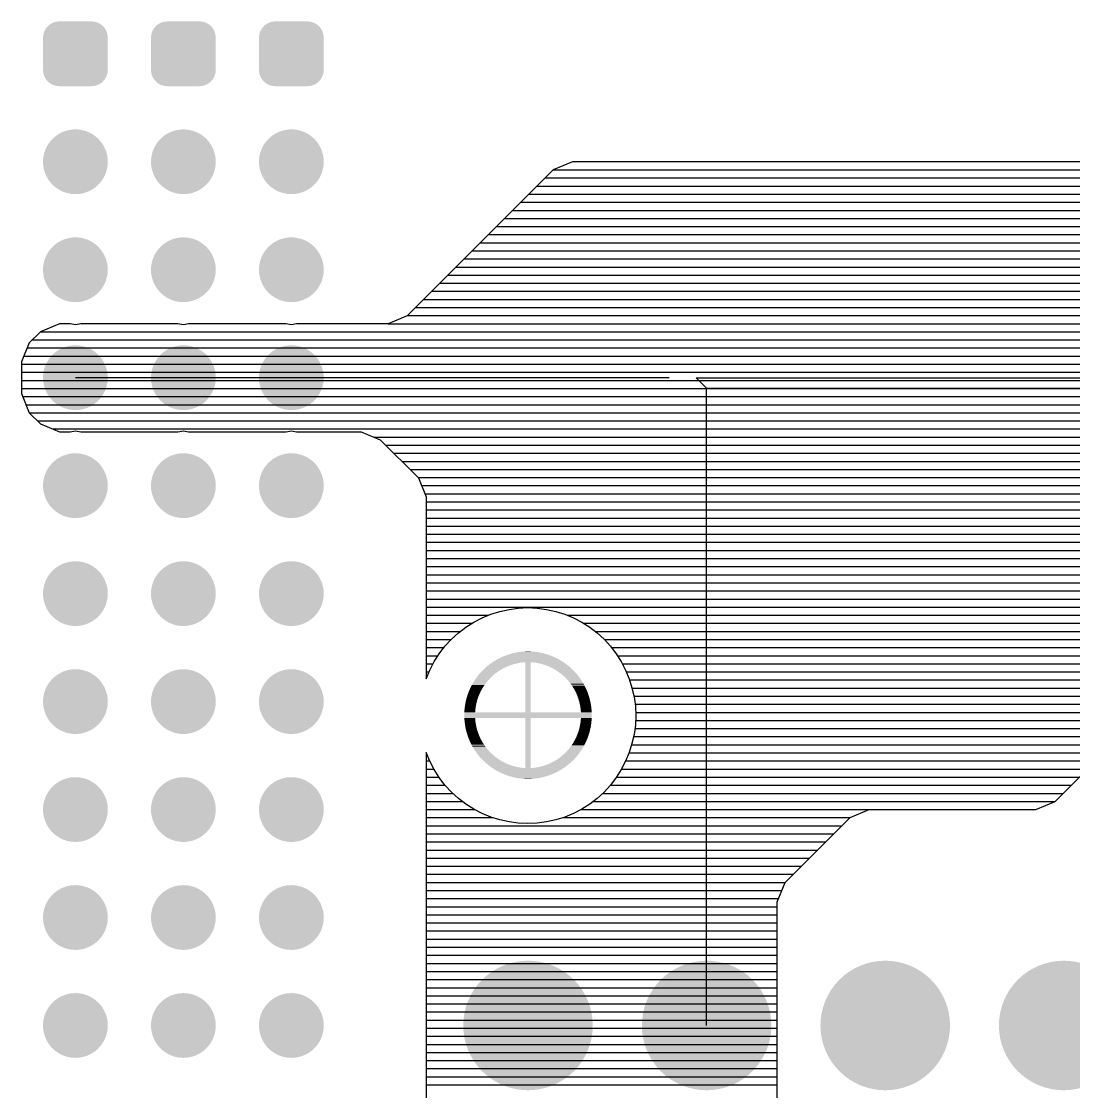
# Model space of a CAD drawing. Extents: x 295 to 953, y 10 to 290.
# Drawn here: x 578.83 to 603.58, y 175.46 to 200.64 of the extents above; entities that cross this region are included whole.
import ezdxf

# ---------------------------------------------------------------- set-up
doc = ezdxf.new("R2010")
doc.units = 0
doc.header["$LTSCALE"] = 5
doc.header["$MEASUREMENT"] = 0
doc.layers.get('0').update_dxf_attribs({"linetype": 'CONTINUOUS', "lineweight": 25})
doc.layers.add('DV-ABPB-A4_IN1', color=4, linetype='CONTINUOUS')

msp = doc.modelspace()

# ---------------------------------------------------------------- linework, layer by layer
at = {"color": 7}
for points, const_width in [([(579.719, 197.333, 1), (580.481, 197.333, 1)], 0.762), ([(582.259, 197.333, 1), (583.021, 197.333, 1)], 0.762), ([(584.799, 197.333, 1), (585.561, 197.333, 1)], 0.762), ([(579.719, 194.793, 1), (580.481, 194.793, 1)], 0.762), ([(582.259, 194.793, 1), (583.021, 194.793, 1)], 0.762), ([(584.799, 194.793, 1), (585.561, 194.793, 1)], 0.762), ([(579.719, 192.253, 1), (580.481, 192.253, 1)], 0.762), ([(582.259, 192.253, 1), (583.021, 192.253, 1)], 0.762), ([(584.799, 192.253, 1), (585.561, 192.253, 1)], 0.762), ([(579.719, 189.713, 1), (580.481, 189.713, 1)], 0.762), ([(582.259, 189.713, 1), (583.021, 189.713, 1)], 0.762), ([(584.799, 189.713, 1), (585.561, 189.713, 1)], 0.762), ([(579.719, 187.173, 1), (580.481, 187.173, 1)], 0.762), ([(582.259, 187.173, 1), (583.021, 187.173, 1)], 0.762), ([(584.799, 187.173, 1), (585.561, 187.173, 1)], 0.762), ([(579.719, 184.633, 1), (580.481, 184.633, 1)], 0.762), ([(582.259, 184.633, 1), (583.021, 184.633, 1)], 0.762), ([(584.799, 184.633, 1), (585.561, 184.633, 1)], 0.762), ([(579.719, 182.093, 1), (580.481, 182.093, 1)], 0.762), ([(582.259, 182.093, 1), (583.021, 182.093, 1)], 0.762), ([(584.799, 182.093, 1), (585.561, 182.093, 1)], 0.762), ([(579.719, 179.553, 1), (580.481, 179.553, 1)], 0.762), ([(582.259, 179.553, 1), (583.021, 179.553, 1)], 0.762), ([(584.799, 179.553, 1), (585.561, 179.553, 1)], 0.762), ([(589.985, 177.013, 1), (591.509, 177.013, 1)], 1.524), ([(594.187, 177.013, 1), (595.711, 177.013, 1)], 1.524), ([(598.388, 177.013, 1), (599.912, 177.013, 1)], 1.524), ([(602.586, 177.013, 1), (604.11, 177.013, 1)], 1.524), ([(579.719, 177.013, 1), (580.481, 177.013, 1)], 0.762), ([(582.259, 177.013, 1), (583.021, 177.013, 1)], 0.762), ([(584.799, 177.013, 1), (585.561, 177.013, 1)], 0.762)]:
    msp.add_lwpolyline(points, format="xyb", close=True, dxfattribs=dict(at, const_width=const_width))
for points in [[(579.37, 200.408), (579.38, 200.424), (580.828, 200.408), (580.822, 200.424)], [(579.38, 200.424), (579.415, 200.484), (580.822, 200.424), (580.783, 200.484)], [(579.415, 200.484), (579.428, 200.498), (580.783, 200.484), (580.774, 200.498)], [(579.428, 200.498), (579.475, 200.547), (580.774, 200.498), (580.722, 200.547)], [(579.475, 200.547), (579.492, 200.558), (580.722, 200.547), (580.71, 200.558)], [(579.492, 200.558), (579.549, 200.595), (580.71, 200.558), (580.647, 200.595)], [(579.549, 200.595), (579.57, 200.603), (580.647, 200.595), (580.634, 200.603)], [(579.57, 200.603), (579.631, 200.625), (580.634, 200.603), (580.562, 200.625)], [(579.631, 200.625), (579.663, 200.629), (580.562, 200.625), (580.551, 200.629)], [(579.663, 200.629), (579.719, 200.635), (580.551, 200.629), (580.481, 200.635)], [(581.91, 200.408), (581.92, 200.424), (583.368, 200.408), (583.362, 200.424)], [(581.92, 200.424), (581.955, 200.484), (583.362, 200.424), (583.323, 200.484)], [(581.955, 200.484), (581.968, 200.498), (583.323, 200.484), (583.314, 200.498)], [(581.968, 200.498), (582.015, 200.547), (583.314, 200.498), (583.262, 200.547)], [(582.015, 200.547), (582.032, 200.558), (583.262, 200.547), (583.25, 200.558)], [(582.032, 200.558), (582.089, 200.595), (583.25, 200.558), (583.187, 200.595)], [(582.089, 200.595), (582.11, 200.603), (583.187, 200.595), (583.174, 200.603)], [(582.11, 200.603), (582.171, 200.625), (583.174, 200.603), (583.102, 200.625)], [(582.171, 200.625), (582.203, 200.629), (583.102, 200.625), (583.091, 200.629)], [(582.203, 200.629), (582.259, 200.635), (583.091, 200.629), (583.021, 200.635)], [(584.45, 200.408), (584.46, 200.424), (585.908, 200.408), (585.902, 200.424)], [(584.46, 200.424), (584.495, 200.484), (585.902, 200.424), (585.863, 200.484)], [(584.495, 200.484), (584.508, 200.498), (585.863, 200.484), (585.854, 200.498)], [(584.508, 200.498), (584.555, 200.547), (585.854, 200.498), (585.802, 200.547)], [(584.555, 200.547), (584.572, 200.558), (585.802, 200.547), (585.79, 200.558)], [(584.572, 200.558), (584.629, 200.595), (585.79, 200.558), (585.727, 200.595)], [(584.629, 200.595), (584.65, 200.603), (585.727, 200.595), (585.714, 200.603)], [(584.65, 200.603), (584.711, 200.625), (585.714, 200.603), (585.642, 200.625)], [(584.711, 200.625), (584.743, 200.629), (585.642, 200.625), (585.631, 200.629)], [(584.743, 200.629), (584.799, 200.635), (585.631, 200.629), (585.561, 200.635)], [(579.338, 200.254), (579.344, 200.324), (580.862, 200.254), (580.854, 200.324)], [(579.338, 199.492), (579.338, 200.254), (580.862, 199.492), (580.862, 200.254)], [(579.344, 200.324), (579.35, 200.342), (580.854, 200.324), (580.852, 200.342)], [(579.35, 200.342), (579.37, 200.408), (580.852, 200.342), (580.828, 200.408)], [(581.878, 200.254), (581.884, 200.324), (583.402, 200.254), (583.394, 200.324)], [(581.878, 199.492), (581.878, 200.254), (583.402, 199.492), (583.402, 200.254)], [(581.884, 200.324), (581.89, 200.342), (583.394, 200.324), (583.392, 200.342)], [(581.89, 200.342), (581.91, 200.408), (583.392, 200.342), (583.368, 200.408)], [(584.418, 200.254), (584.424, 200.324), (585.942, 200.254), (585.934, 200.324)], [(584.418, 199.492), (584.418, 200.254), (585.942, 199.492), (585.942, 200.254)], [(584.424, 200.324), (584.43, 200.342), (585.934, 200.324), (585.932, 200.342)], [(584.43, 200.342), (584.45, 200.408), (585.932, 200.342), (585.908, 200.408)], [(579.346, 199.422), (579.338, 199.492), (580.855, 199.422), (580.862, 199.492)], [(579.348, 199.405), (579.346, 199.422), (580.85, 199.405), (580.855, 199.422)], [(581.886, 199.422), (581.878, 199.492), (583.395, 199.422), (583.402, 199.492)], [(581.888, 199.405), (581.886, 199.422), (583.39, 199.405), (583.395, 199.422)], [(584.426, 199.422), (584.418, 199.492), (585.935, 199.422), (585.942, 199.492)], [(584.428, 199.405), (584.426, 199.422), (585.93, 199.405), (585.935, 199.422)], [(579.372, 199.339), (579.348, 199.405), (580.829, 199.339), (580.85, 199.405)], [(579.378, 199.322), (579.372, 199.339), (580.82, 199.322), (580.829, 199.339)], [(579.417, 199.263), (579.378, 199.322), (580.785, 199.263), (580.82, 199.322)], [(579.426, 199.249), (579.417, 199.263), (580.771, 199.249), (580.785, 199.263)], [(579.478, 199.199), (579.426, 199.249), (580.724, 199.199), (580.771, 199.249)], [(579.489, 199.188), (579.478, 199.199), (580.707, 199.188), (580.724, 199.199)], [(579.552, 199.151), (579.489, 199.188), (580.651, 199.151), (580.707, 199.188)], [(581.912, 199.339), (581.888, 199.405), (583.369, 199.339), (583.39, 199.405)], [(581.918, 199.322), (581.912, 199.339), (583.36, 199.322), (583.369, 199.339)], [(581.957, 199.263), (581.918, 199.322), (583.325, 199.263), (583.36, 199.322)], [(581.966, 199.249), (581.957, 199.263), (583.311, 199.249), (583.325, 199.263)], [(582.018, 199.199), (581.966, 199.249), (583.264, 199.199), (583.311, 199.249)], [(582.029, 199.188), (582.018, 199.199), (583.247, 199.188), (583.264, 199.199)], [(582.092, 199.151), (582.029, 199.188), (583.191, 199.151), (583.247, 199.188)], [(584.452, 199.339), (584.428, 199.405), (585.909, 199.339), (585.93, 199.405)], [(584.458, 199.322), (584.452, 199.339), (585.9, 199.322), (585.909, 199.339)], [(584.497, 199.263), (584.458, 199.322), (585.865, 199.263), (585.9, 199.322)], [(584.506, 199.249), (584.497, 199.263), (585.851, 199.249), (585.865, 199.263)], [(584.558, 199.199), (584.506, 199.249), (585.804, 199.199), (585.851, 199.249)], [(584.569, 199.188), (584.558, 199.199), (585.787, 199.188), (585.804, 199.199)], [(584.632, 199.151), (584.569, 199.188), (585.731, 199.151), (585.787, 199.188)], [(579.565, 199.144), (579.552, 199.151), (580.63, 199.144), (580.651, 199.151)], [(579.637, 199.121), (579.565, 199.144), (580.568, 199.121), (580.63, 199.144)], [(579.649, 199.118), (579.637, 199.121), (580.536, 199.118), (580.568, 199.121)], [(579.719, 199.111), (579.649, 199.118), (580.481, 199.111), (580.536, 199.118)], [(582.105, 199.144), (582.092, 199.151), (583.17, 199.144), (583.191, 199.151)], [(582.177, 199.121), (582.105, 199.144), (583.108, 199.121), (583.17, 199.144)], [(582.189, 199.118), (582.177, 199.121), (583.076, 199.118), (583.108, 199.121)], [(582.259, 199.111), (582.189, 199.118), (583.021, 199.111), (583.076, 199.118)], [(584.645, 199.144), (584.632, 199.151), (585.71, 199.144), (585.731, 199.151)], [(584.717, 199.121), (584.645, 199.144), (585.648, 199.121), (585.71, 199.144)], [(584.729, 199.118), (584.717, 199.121), (585.616, 199.118), (585.648, 199.121)], [(584.799, 199.111), (584.729, 199.118), (585.561, 199.111), (585.616, 199.118)], [(590.674, 185.811), (590.718, 185.813), (590.815, 185.811), (590.785, 185.813)], [(590.718, 185.813), (590.729, 185.813), (590.785, 185.813), (590.729, 185.813)], [(589.91, 185.558), (589.93, 185.57), (591.584, 185.558), (591.566, 185.57)], [(589.93, 185.57), (589.946, 185.581), (591.566, 185.57), (591.549, 185.581)], [(589.946, 185.581), (589.976, 185.6), (591.549, 185.581), (591.519, 185.6)], [(589.976, 185.6), (589.993, 185.609), (591.519, 185.6), (591.502, 185.609)], [(589.993, 185.609), (590.024, 185.627), (591.502, 185.609), (591.471, 185.627)], [(590.024, 185.627), (590.041, 185.636), (591.471, 185.627), (591.453, 185.636)], [(590.041, 185.636), (590.073, 185.653), (591.453, 185.636), (591.422, 185.653)], [(590.073, 185.653), (590.09, 185.661), (591.422, 185.653), (591.404, 185.661)], [(590.09, 185.661), (590.123, 185.677), (591.404, 185.661), (591.372, 185.677)], [(590.123, 185.677), (590.14, 185.685), (591.372, 185.677), (591.354, 185.685)], [(590.14, 185.685), (590.174, 185.699), (591.354, 185.685), (591.322, 185.699)], [(590.174, 185.699), (590.191, 185.706), (591.322, 185.699), (591.303, 185.706)], [(590.191, 185.706), (590.225, 185.719), (591.303, 185.706), (591.27, 185.719)], [(590.225, 185.719), (590.243, 185.726), (591.27, 185.719), (591.251, 185.726)], [(590.243, 185.726), (590.277, 185.737), (591.251, 185.726), (591.218, 185.737)], [(590.277, 185.737), (590.295, 185.743), (591.218, 185.737), (591.199, 185.743)], [(590.295, 185.743), (590.33, 185.754), (591.199, 185.743), (591.166, 185.754)], [(590.33, 185.754), (590.348, 185.759), (591.166, 185.754), (591.146, 185.759)], [(590.348, 185.759), (590.383, 185.768), (591.146, 185.759), (591.112, 185.768)], [(590.383, 185.768), (590.401, 185.773), (591.112, 185.768), (591.092, 185.773)], [(590.401, 185.773), (590.437, 185.781), (591.092, 185.773), (591.058, 185.781)], [(590.437, 185.781), (590.455, 185.784), (591.058, 185.781), (591.038, 185.784)], [(590.455, 185.784), (590.492, 185.791), (591.038, 185.784), (591.004, 185.791)], [(590.492, 185.791), (590.51, 185.794), (591.004, 185.791), (590.984, 185.794)], [(590.51, 185.794), (590.547, 185.799), (590.984, 185.794), (590.95, 185.799)], [(590.547, 185.799), (590.564, 185.802), (590.95, 185.799), (590.928, 185.802)], [(590.564, 185.802), (590.602, 185.806), (590.928, 185.802), (590.895, 185.806)], [(590.602, 185.806), (590.619, 185.808), (590.895, 185.806), (590.873, 185.808)], [(590.619, 185.808), (590.658, 185.81), (590.873, 185.808), (590.84, 185.81)], [(590.658, 185.81), (590.674, 185.811), (590.84, 185.81), (590.815, 185.811)], [(589.618, 185.3), (589.645, 185.33), (589.987, 185.3), (590.027, 185.33)], [(589.645, 185.33), (589.649, 185.335), (590.027, 185.33), (590.034, 185.335)], [(589.649, 185.335), (589.672, 185.358), (590.034, 185.335), (590.069, 185.358)], [(589.672, 185.358), (589.687, 185.374), (590.069, 185.358), (590.095, 185.374)], [(589.687, 185.374), (589.698, 185.385), (590.095, 185.374), (590.112, 185.385)], [(589.698, 185.385), (589.724, 185.409), (590.112, 185.385), (590.155, 185.409)], [(589.724, 185.409), (589.727, 185.413), (590.155, 185.409), (590.161, 185.413)], [(589.727, 185.413), (589.749, 185.432), (590.161, 185.413), (590.2, 185.432)], [(589.749, 185.432), (589.768, 185.449), (590.2, 185.432), (590.237, 185.449)], [(589.768, 185.449), (589.773, 185.454), (590.237, 185.449), (590.246, 185.454)], [(589.773, 185.454), (589.797, 185.473), (590.246, 185.454), (590.292, 185.473)], [(589.797, 185.473), (589.811, 185.485), (590.292, 185.473), (590.324, 185.485)], [(589.811, 185.485), (589.818, 185.49), (590.324, 185.485), (590.339, 185.49)], [(589.818, 185.49), (589.838, 185.506), (590.339, 185.49), (590.387, 185.506)], [(589.838, 185.506), (589.854, 185.518), (590.387, 185.506), (590.432, 185.518)], [(589.854, 185.518), (589.856, 185.519), (590.432, 185.518), (590.436, 185.519)], [(589.856, 185.519), (589.872, 185.531), (590.436, 185.519), (590.485, 185.531)], [(589.872, 185.531), (589.886, 185.541), (590.485, 185.531), (590.534, 185.541)], [(589.886, 185.541), (589.896, 185.548), (590.534, 185.541), (590.584, 185.548)], [(589.896, 185.548), (589.899, 185.55), (590.584, 185.548), (590.602, 185.55)], [(589.899, 185.55), (589.905, 185.554), (590.602, 185.55), (590.634, 185.554)], [(589.905, 185.554), (589.91, 185.558), (590.634, 185.554), (590.684, 185.558)], [(590.684, 184.377), (590.684, 185.558), (590.811, 184.377), (590.811, 185.558)], [(590.829, 185.556), (590.811, 185.558), (591.586, 185.556), (591.584, 185.558)], [(590.88, 185.552), (590.829, 185.556), (591.592, 185.552), (591.586, 185.556)], [(590.929, 185.546), (590.88, 185.552), (591.602, 185.546), (591.592, 185.552)], [(590.967, 185.539), (590.929, 185.546), (591.611, 185.539), (591.602, 185.546)], [(590.979, 185.537), (590.967, 185.539), (591.614, 185.537), (591.611, 185.539)], [(591.028, 185.527), (590.979, 185.537), (591.628, 185.527), (591.614, 185.537)], [(591.077, 185.515), (591.028, 185.527), (591.645, 185.515), (591.628, 185.527)], [(591.104, 185.507), (591.077, 185.515), (591.656, 185.507), (591.645, 185.515)], [(591.125, 185.5), (591.104, 185.507), (591.664, 185.5), (591.656, 185.507)], [(591.173, 185.484), (591.125, 185.5), (591.684, 185.484), (591.664, 185.5)], [(591.203, 185.472), (591.173, 185.484), (591.699, 185.472), (591.684, 185.484)], [(591.22, 185.466), (591.203, 185.472), (591.707, 185.466), (591.699, 185.472)], [(591.266, 185.446), (591.22, 185.466), (591.73, 185.446), (591.707, 185.466)], [(591.285, 185.437), (591.266, 185.446), (591.741, 185.437), (591.73, 185.446)], [(591.311, 185.424), (591.285, 185.437), (591.755, 185.424), (591.741, 185.437)], [(591.356, 185.4), (591.311, 185.424), (591.781, 185.4), (591.755, 185.424)], [(591.358, 185.399), (591.356, 185.4), (591.782, 185.399), (591.781, 185.4)], [(591.399, 185.375), (591.358, 185.399), (591.806, 185.375), (591.782, 185.399)], [(591.422, 185.361), (591.399, 185.375), (591.821, 185.361), (591.806, 185.375)], [(591.441, 185.348), (591.422, 185.361), (591.833, 185.348), (591.821, 185.361)], [(591.481, 185.32), (591.441, 185.348), (591.859, 185.32), (591.833, 185.348)], [(591.483, 185.319), (591.481, 185.32), (591.86, 185.319), (591.859, 185.32)], [(591.523, 185.288), (591.483, 185.319), (591.887, 185.288), (591.86, 185.319)], [(589.44, 185.049), (589.452, 185.069), (589.742, 185.049), (589.757, 185.069)], [(589.452, 185.069), (589.464, 185.089), (589.757, 185.069), (589.772, 185.089)], [(589.464, 185.089), (589.481, 185.116), (589.772, 185.089), (589.795, 185.116)], [(589.481, 185.116), (589.488, 185.127), (589.795, 185.116), (589.804, 185.127)], [(589.488, 185.127), (589.511, 185.162), (589.804, 185.127), (589.836, 185.162)], [(589.511, 185.162), (589.513, 185.165), (589.836, 185.162), (589.838, 185.165)], [(589.513, 185.165), (589.538, 185.201), (589.838, 185.165), (589.873, 185.201)], [(589.538, 185.201), (589.543, 185.207), (589.873, 185.201), (589.88, 185.207)], [(589.543, 185.207), (589.565, 185.235), (589.88, 185.207), (589.91, 185.235)], [(589.565, 185.235), (589.577, 185.251), (589.91, 185.235), (589.928, 185.251)], [(589.577, 185.251), (589.591, 185.268), (589.928, 185.251), (589.947, 185.268)], [(589.591, 185.268), (589.612, 185.294), (589.947, 185.268), (589.979, 185.294)], [(589.612, 185.294), (589.618, 185.3), (589.979, 185.294), (589.987, 185.3)], [(591.534, 185.279), (591.523, 185.288), (591.895, 185.279), (591.887, 185.288)], [(591.561, 185.256), (591.534, 185.279), (591.913, 185.256), (591.895, 185.279)], [(591.584, 185.236), (591.561, 185.256), (591.93, 185.236), (591.913, 185.256)], [(591.599, 185.223), (591.584, 185.236), (591.94, 185.223), (591.93, 185.236)], [(591.631, 185.192), (591.599, 185.223), (591.963, 185.192), (591.94, 185.223)], [(591.635, 185.188), (591.631, 185.192), (591.966, 185.188), (591.963, 185.192)], [(591.669, 185.151), (591.635, 185.188), (591.991, 185.151), (591.966, 185.188)], [(591.674, 185.146), (591.669, 185.151), (591.995, 185.146), (591.991, 185.151)], [(591.703, 185.113), (591.674, 185.146), (592.016, 185.113), (591.995, 185.146)], [(591.713, 185.1), (591.703, 185.113), (592.024, 185.1), (592.016, 185.113)], [(591.734, 185.074), (591.713, 185.1), (592.04, 185.074), (592.024, 185.1)], [(591.75, 185.052), (591.734, 185.074), (592.052, 185.052), (592.04, 185.074)], [(589.324, 184.786), (589.335, 184.819), (589.595, 184.786), (589.609, 184.819)], [(589.335, 184.819), (589.34, 184.832), (589.609, 184.819), (589.615, 184.832)], [(589.34, 184.832), (589.355, 184.871), (589.615, 184.832), (589.633, 184.871)], [(589.355, 184.871), (589.358, 184.877), (589.633, 184.871), (589.636, 184.877)], [(589.358, 184.877), (589.376, 184.922), (589.636, 184.877), (589.66, 184.922)], [(589.377, 184.922), (589.397, 184.965), (589.66, 184.922), (589.686, 184.965)], [(589.397, 184.965), (589.4, 184.972), (589.686, 184.965), (589.69, 184.972)], [(589.4, 184.972), (589.418, 185.007), (589.69, 184.972), (589.713, 185.007)], [(589.418, 185.007), (589.425, 185.021), (589.713, 185.007), (589.722, 185.021)], [(589.425, 185.021), (589.44, 185.049), (589.722, 185.021), (589.742, 185.049)], [(591.764, 185.033), (591.75, 185.052), (592.063, 185.033), (592.052, 185.052)], [(591.784, 185.004), (591.764, 185.033), (592.079, 185.004), (592.063, 185.033)], [(591.792, 184.992), (591.784, 185.004), (592.085, 184.992), (592.079, 185.004)], [(591.815, 184.954), (591.792, 184.992), (592.103, 184.954), (592.085, 184.992)], [(591.819, 184.949), (591.815, 184.954), (592.106, 184.949), (592.103, 184.954)], [(591.844, 184.905), (591.819, 184.949), (592.125, 184.905), (592.106, 184.949)], [(591.844, 184.904), (591.844, 184.905), (592.126, 184.904), (592.125, 184.905)], [(591.867, 184.861), (591.844, 184.904), (592.144, 184.861), (592.126, 184.904)], [(591.87, 184.853), (591.867, 184.861), (592.147, 184.853), (592.144, 184.861)], [(591.888, 184.815), (591.87, 184.853), (592.161, 184.815), (592.147, 184.853)], [(591.894, 184.801), (591.888, 184.815), (592.166, 184.801), (592.161, 184.815)], [(589.267, 184.552), (589.274, 184.594), (589.525, 184.552), (589.534, 184.594)], [(589.274, 184.594), (589.277, 184.607), (589.534, 184.594), (589.537, 184.607)], [(589.277, 184.607), (589.284, 184.643), (589.537, 184.607), (589.546, 184.643)], [(589.284, 184.643), (589.288, 184.661), (589.546, 184.643), (589.551, 184.661)], [(589.288, 184.661), (589.296, 184.691), (589.551, 184.661), (589.56, 184.691)], [(589.296, 184.691), (589.302, 184.714), (589.56, 184.691), (589.568, 184.714)], [(589.302, 184.714), (589.309, 184.739), (589.568, 184.714), (589.576, 184.739)], [(589.309, 184.739), (589.318, 184.767), (589.576, 184.739), (589.587, 184.767)], [(589.318, 184.767), (589.324, 184.786), (589.587, 184.767), (589.595, 184.786)], [(591.907, 184.769), (591.894, 184.801), (592.176, 184.769), (592.166, 184.801)], [(591.914, 184.749), (591.907, 184.769), (592.183, 184.749), (592.176, 184.769)], [(591.925, 184.721), (591.914, 184.749), (592.19, 184.721), (592.183, 184.749)], [(591.933, 184.695), (591.925, 184.721), (592.198, 184.695), (592.19, 184.721)], [(591.94, 184.673), (591.933, 184.695), (592.203, 184.673), (592.198, 184.695)], [(591.949, 184.642), (591.94, 184.673), (592.211, 184.642), (592.203, 184.673)], [(591.954, 184.625), (591.949, 184.642), (592.214, 184.625), (592.211, 184.642)], [(591.962, 184.588), (591.954, 184.625), (592.222, 184.588), (592.214, 184.625)], [(591.965, 184.576), (591.962, 184.588), (592.224, 184.576), (592.222, 184.588)], [(591.974, 184.533), (591.965, 184.576), (592.231, 184.533), (592.224, 184.576)], [(589.248, 184.333), (589.249, 184.368), (592.247, 184.333), (592.246, 184.368)], [(589.248, 184.313), (589.248, 184.333), (592.247, 184.313), (592.247, 184.333)], [(589.248, 184.294), (589.248, 184.313), (592.247, 184.294), (592.247, 184.313)], [(589.249, 184.388), (589.25, 184.395), (589.504, 184.388), (589.504, 184.395)], [(589.249, 184.377), (589.249, 184.388), (589.503, 184.377), (589.504, 184.388)], [(589.249, 184.368), (589.249, 184.377), (592.246, 184.368), (592.246, 184.377)], [(589.25, 184.395), (589.253, 184.443), (589.504, 184.395), (589.508, 184.443)], [(589.253, 184.445), (589.259, 184.495), (589.509, 184.445), (589.515, 184.495)], [(589.253, 184.443), (589.253, 184.445), (589.508, 184.443), (589.509, 184.445)], [(589.259, 184.498), (589.266, 184.545), (589.515, 184.498), (589.523, 184.545)], [(589.259, 184.495), (589.259, 184.498), (589.515, 184.495), (589.515, 184.498)], [(589.266, 184.545), (589.267, 184.552), (589.523, 184.545), (589.525, 184.552)], [(591.975, 184.527), (591.974, 184.533), (592.232, 184.527), (592.231, 184.533)], [(591.982, 184.479), (591.975, 184.527), (592.238, 184.479), (592.232, 184.527)], [(591.982, 184.477), (591.982, 184.479), (592.238, 184.477), (592.238, 184.479)], [(591.988, 184.427), (591.982, 184.477), (592.243, 184.427), (592.238, 184.477)], [(591.988, 184.424), (591.988, 184.427), (592.243, 184.424), (592.243, 184.427)], [(591.992, 184.377), (591.988, 184.424), (592.246, 184.377), (592.243, 184.424)], [(589.249, 184.258), (589.248, 184.294), (592.246, 184.258), (592.247, 184.294)], [(589.249, 184.25), (589.249, 184.258), (592.246, 184.25), (592.246, 184.258)], [(589.252, 184.203), (589.249, 184.25), (589.506, 184.203), (589.503, 184.25)], [(589.252, 184.2), (589.252, 184.203), (589.507, 184.2), (589.506, 184.203)], [(589.256, 184.15), (589.252, 184.2), (589.512, 184.15), (589.507, 184.2)], [(589.257, 184.148), (589.256, 184.15), (589.513, 184.148), (589.512, 184.15)], [(589.263, 184.1), (589.257, 184.148), (589.52, 184.1), (589.513, 184.148)], [(589.264, 184.093), (589.263, 184.1), (589.521, 184.093), (589.52, 184.1)], [(589.271, 184.05), (589.264, 184.093), (589.53, 184.05), (589.521, 184.093)], [(589.273, 184.039), (589.271, 184.05), (589.532, 184.039), (589.53, 184.05)], [(590.684, 183.069), (590.684, 184.25), (590.811, 183.069), (590.811, 184.25)], [(591.961, 184.032), (591.97, 184.074), (592.221, 184.032), (592.228, 184.074)], [(591.97, 184.074), (591.972, 184.082), (592.228, 184.074), (592.229, 184.082)], [(591.972, 184.082), (591.979, 184.129), (592.229, 184.082), (592.236, 184.129)], [(591.979, 184.129), (591.98, 184.131), (592.236, 184.129), (592.236, 184.131)], [(591.98, 184.131), (591.986, 184.181), (592.236, 184.131), (592.241, 184.181)], [(591.986, 184.184), (591.991, 184.231), (592.242, 184.184), (592.245, 184.231)], [(591.986, 184.181), (591.986, 184.184), (592.241, 184.181), (592.242, 184.184)], [(591.991, 184.239), (591.992, 184.25), (592.245, 184.239), (592.246, 184.25)], [(591.991, 184.231), (591.991, 184.239), (592.245, 184.231), (592.245, 184.239)], [(589.28, 184.002), (589.273, 184.039), (589.541, 184.002), (589.532, 184.039)], [(589.284, 183.985), (589.28, 184.002), (589.546, 183.985), (589.541, 184.002)], [(589.292, 183.953), (589.284, 183.985), (589.555, 183.953), (589.546, 183.985)], [(589.297, 183.931), (589.292, 183.953), (589.562, 183.931), (589.555, 183.953)], [(589.304, 183.905), (589.297, 183.931), (589.57, 183.905), (589.562, 183.931)], [(589.312, 183.878), (589.304, 183.905), (589.58, 183.878), (589.57, 183.905)], [(589.319, 183.858), (589.312, 183.878), (589.588, 183.858), (589.58, 183.878)], [(589.329, 183.825), (589.319, 183.858), (589.601, 183.825), (589.588, 183.858)], [(589.334, 183.812), (589.329, 183.825), (589.607, 183.812), (589.601, 183.825)], [(589.348, 183.774), (589.334, 183.812), (589.625, 183.774), (589.607, 183.812)], [(591.88, 183.795), (591.886, 183.807), (592.155, 183.795), (592.159, 183.807)], [(591.886, 183.807), (591.9, 183.841), (592.159, 183.807), (592.171, 183.841)], [(591.9, 183.841), (591.907, 183.859), (592.171, 183.841), (592.177, 183.859)], [(591.907, 183.859), (591.918, 183.888), (592.177, 183.859), (592.185, 183.888)], [(591.918, 183.888), (591.927, 183.912), (592.185, 183.888), (592.193, 183.912)], [(591.927, 183.912), (591.935, 183.935), (592.193, 183.912), (592.199, 183.935)], [(591.935, 183.935), (591.944, 183.966), (592.199, 183.935), (592.206, 183.966)], [(591.944, 183.966), (591.949, 183.984), (592.206, 183.966), (592.21, 183.984)], [(591.949, 183.984), (591.958, 184.02), (592.21, 183.984), (592.218, 184.02)], [(591.958, 184.02), (591.961, 184.032), (592.218, 184.02), (592.221, 184.032)], [(589.351, 183.766), (589.348, 183.774), (589.628, 183.766), (589.625, 183.774)], [(589.369, 183.722), (589.351, 183.766), (589.651, 183.722), (589.628, 183.766)], [(589.369, 183.721), (589.369, 183.722), (589.651, 183.721), (589.651, 183.722)], [(589.389, 183.677), (589.369, 183.721), (589.676, 183.677), (589.651, 183.721)], [(589.391, 183.672), (589.389, 183.677), (589.679, 183.672), (589.676, 183.677)], [(589.41, 183.635), (589.391, 183.672), (589.703, 183.635), (589.679, 183.672)], [(589.416, 183.623), (589.41, 183.635), (589.711, 183.623), (589.703, 183.635)], [(589.432, 183.593), (589.416, 183.623), (589.731, 183.593), (589.711, 183.623)], [(589.442, 183.574), (589.432, 183.593), (589.745, 183.574), (589.731, 183.593)], [(589.455, 183.553), (589.442, 183.574), (589.761, 183.553), (589.745, 183.574)], [(589.47, 183.527), (589.455, 183.553), (589.782, 183.527), (589.761, 183.553)], [(591.723, 183.538), (591.737, 183.557), (592.031, 183.538), (592.043, 183.557)], [(591.737, 183.557), (591.753, 183.578), (592.043, 183.557), (592.054, 183.578)], [(591.753, 183.578), (591.772, 183.605), (592.054, 183.578), (592.07, 183.605)], [(591.772, 183.605), (591.782, 183.619), (592.07, 183.605), (592.077, 183.619)], [(591.782, 183.619), (591.805, 183.655), (592.077, 183.619), (592.095, 183.655)], [(591.805, 183.655), (591.809, 183.661), (592.095, 183.655), (592.098, 183.661)], [(591.809, 183.661), (591.834, 183.705), (592.098, 183.661), (592.118, 183.705)], [(591.835, 183.705), (591.858, 183.749), (592.118, 183.705), (592.137, 183.749)], [(591.858, 183.749), (591.861, 183.756), (592.137, 183.749), (592.14, 183.756)], [(591.861, 183.756), (591.88, 183.795), (592.14, 183.756), (592.155, 183.795)], [(589.479, 183.513), (589.47, 183.527), (589.792, 183.513), (589.782, 183.527)], [(589.5, 183.48), (589.479, 183.513), (589.821, 183.48), (589.792, 183.513)], [(589.503, 183.475), (589.5, 183.48), (589.825, 183.475), (589.821, 183.48)], [(589.529, 183.439), (589.503, 183.475), (589.86, 183.439), (589.825, 183.475)], [(589.532, 183.435), (589.529, 183.439), (589.864, 183.435), (589.86, 183.439)], [(589.555, 183.404), (589.532, 183.435), (589.896, 183.404), (589.864, 183.435)], [(589.565, 183.391), (589.555, 183.404), (589.91, 183.391), (589.896, 183.404)], [(589.581, 183.37), (589.565, 183.391), (589.933, 183.37), (589.91, 183.391)], [(589.6, 183.348), (589.581, 183.37), (589.96, 183.348), (589.933, 183.37)], [(589.608, 183.338), (589.6, 183.348), (589.972, 183.338), (589.96, 183.348)], [(589.635, 183.308), (589.608, 183.338), (590.012, 183.308), (589.972, 183.338)], [(589.636, 183.306), (589.635, 183.308), (590.014, 183.306), (590.012, 183.308)], [(589.662, 183.279), (589.636, 183.306), (590.053, 183.279), (590.014, 183.306)], [(591.461, 183.292), (591.468, 183.297), (591.846, 183.292), (591.85, 183.297)], [(591.468, 183.297), (591.508, 183.327), (591.85, 183.297), (591.877, 183.327)], [(591.508, 183.327), (591.516, 183.333), (591.877, 183.327), (591.883, 183.333)], [(591.516, 183.333), (591.547, 183.358), (591.883, 183.333), (591.903, 183.358)], [(591.547, 183.358), (591.567, 183.375), (591.903, 183.358), (591.918, 183.375)], [(591.567, 183.375), (591.585, 183.391), (591.918, 183.375), (591.93, 183.391)], [(591.585, 183.391), (591.615, 183.419), (591.93, 183.391), (591.952, 183.419)], [(591.615, 183.419), (591.622, 183.426), (591.952, 183.419), (591.956, 183.426)], [(591.622, 183.426), (591.657, 183.462), (591.956, 183.426), (591.982, 183.462)], [(591.657, 183.462), (591.659, 183.464), (591.982, 183.462), (591.984, 183.464)], [(591.659, 183.464), (591.691, 183.499), (591.984, 183.464), (592.007, 183.499)], [(591.691, 183.499), (591.7, 183.51), (592.007, 183.499), (592.014, 183.51)], [(591.7, 183.51), (591.723, 183.538), (592.014, 183.51), (592.031, 183.538)], [(589.674, 183.266), (589.662, 183.279), (590.073, 183.266), (590.053, 183.279)], [(589.688, 183.251), (589.674, 183.266), (590.096, 183.251), (590.073, 183.266)], [(589.713, 183.227), (589.688, 183.251), (590.137, 183.227), (590.096, 183.251)], [(589.714, 183.226), (589.713, 183.227), (590.139, 183.226), (590.137, 183.227)], [(589.74, 183.202), (589.714, 183.226), (590.183, 183.202), (590.139, 183.226)], [(589.754, 183.19), (589.74, 183.202), (590.209, 183.19), (590.183, 183.202)], [(589.765, 183.18), (589.754, 183.19), (590.229, 183.18), (590.209, 183.19)], [(589.788, 183.16), (589.765, 183.18), (590.275, 183.16), (590.229, 183.18)], [(589.796, 183.154), (589.788, 183.16), (590.292, 183.154), (590.275, 183.16)], [(589.81, 183.142), (589.796, 183.154), (590.322, 183.142), (590.292, 183.154)], [(589.831, 183.126), (589.81, 183.142), (590.369, 183.126), (590.322, 183.142)], [(589.839, 183.12), (589.831, 183.126), (590.391, 183.12), (590.369, 183.126)], [(589.85, 183.112), (589.839, 183.12), (590.418, 183.112), (590.391, 183.12)], [(589.867, 183.099), (589.85, 183.112), (590.466, 183.099), (590.418, 183.112)], [(589.881, 183.089), (589.867, 183.099), (590.516, 183.089), (590.466, 183.099)], [(589.883, 183.087), (589.881, 183.089), (590.527, 183.087), (590.516, 183.089)], [(589.893, 183.081), (589.883, 183.087), (590.565, 183.081), (590.527, 183.087)], [(589.902, 183.074), (589.893, 183.081), (590.615, 183.074), (590.565, 183.081)], [(589.909, 183.07), (589.902, 183.074), (590.665, 183.07), (590.615, 183.074)], [(589.91, 183.069), (589.909, 183.07), (590.684, 183.069), (590.665, 183.07)], [(589.929, 183.056), (589.91, 183.069), (591.565, 183.056), (591.585, 183.069)], [(589.946, 183.046), (589.929, 183.056), (591.549, 183.046), (591.565, 183.056)], [(589.976, 183.027), (589.946, 183.046), (591.518, 183.027), (591.549, 183.046)], [(590.811, 183.069), (590.861, 183.073), (591.585, 183.069), (591.59, 183.073)], [(590.861, 183.073), (590.892, 183.076), (591.59, 183.073), (591.595, 183.076)], [(590.892, 183.076), (590.911, 183.078), (591.595, 183.076), (591.598, 183.078)], [(590.911, 183.078), (590.961, 183.086), (591.598, 183.078), (591.609, 183.086)], [(590.961, 183.086), (591.01, 183.095), (591.609, 183.086), (591.622, 183.095)], [(591.01, 183.095), (591.059, 183.107), (591.622, 183.095), (591.639, 183.107)], [(591.059, 183.107), (591.063, 183.108), (591.639, 183.107), (591.64, 183.108)], [(591.063, 183.108), (591.108, 183.121), (591.64, 183.108), (591.656, 183.121)], [(591.108, 183.121), (591.155, 183.136), (591.656, 183.121), (591.677, 183.136)], [(591.155, 183.136), (591.171, 183.142), (591.677, 183.136), (591.684, 183.142)], [(591.171, 183.142), (591.203, 183.154), (591.684, 183.142), (591.698, 183.154)], [(591.203, 183.154), (591.249, 183.173), (591.698, 183.154), (591.721, 183.173)], [(591.249, 183.173), (591.258, 183.177), (591.721, 183.173), (591.727, 183.177)], [(591.258, 183.177), (591.295, 183.194), (591.727, 183.177), (591.745, 183.194)], [(591.295, 183.194), (591.333, 183.214), (591.745, 183.194), (591.768, 183.214)], [(591.333, 183.214), (591.339, 183.217), (591.768, 183.214), (591.771, 183.217)], [(591.339, 183.217), (591.383, 183.242), (591.771, 183.217), (591.797, 183.242)], [(591.383, 183.242), (591.4, 183.252), (591.797, 183.242), (591.807, 183.252)], [(591.4, 183.252), (591.426, 183.268), (591.807, 183.252), (591.823, 183.268)], [(591.426, 183.268), (591.461, 183.292), (591.823, 183.268), (591.846, 183.292)], [(589.993, 183.017), (589.976, 183.027), (591.502, 183.017), (591.518, 183.027)], [(590.024, 182.999), (589.993, 183.017), (591.47, 182.999), (591.502, 183.017)], [(590.041, 182.99), (590.024, 182.999), (591.454, 182.99), (591.47, 182.999)], [(590.073, 182.974), (590.041, 182.99), (591.422, 182.974), (591.454, 182.99)], [(590.091, 182.965), (590.073, 182.974), (591.405, 182.965), (591.422, 182.974)], [(590.122, 182.95), (590.091, 182.965), (591.372, 182.95), (591.405, 182.965)], [(590.141, 182.942), (590.122, 182.95), (591.355, 182.942), (591.372, 182.95)], [(590.173, 182.928), (590.141, 182.942), (591.321, 182.928), (591.355, 182.942)], [(590.192, 182.92), (590.173, 182.928), (591.304, 182.92), (591.321, 182.928)], [(590.224, 182.908), (590.192, 182.92), (591.27, 182.908), (591.304, 182.92)], [(590.243, 182.901), (590.224, 182.908), (591.252, 182.901), (591.27, 182.908)], [(590.277, 182.889), (590.243, 182.901), (591.217, 182.889), (591.252, 182.901)], [(590.296, 182.883), (590.277, 182.889), (591.2, 182.883), (591.217, 182.889)], [(590.329, 182.873), (590.296, 182.883), (591.165, 182.873), (591.2, 182.883)], [(590.349, 182.868), (590.329, 182.873), (591.147, 182.868), (591.165, 182.873)], [(590.383, 182.858), (590.349, 182.868), (591.111, 182.858), (591.147, 182.868)], [(590.402, 182.854), (590.383, 182.858), (591.093, 182.854), (591.111, 182.858)], [(590.436, 182.846), (590.402, 182.854), (591.057, 182.846), (591.093, 182.854)], [(590.457, 182.842), (590.436, 182.846), (591.039, 182.842), (591.057, 182.846)], [(590.491, 182.836), (590.457, 182.842), (591.003, 182.836), (591.039, 182.842)], [(590.511, 182.832), (590.491, 182.836), (590.985, 182.832), (591.003, 182.836)], [(590.545, 182.827), (590.511, 182.832), (590.948, 182.827), (590.985, 182.832)], [(590.566, 182.825), (590.545, 182.827), (590.93, 182.825), (590.948, 182.827)], [(590.6, 182.821), (590.566, 182.825), (590.893, 182.821), (590.93, 182.825)], [(590.622, 182.819), (590.6, 182.821), (590.876, 182.819), (590.893, 182.821)], [(590.655, 182.816), (590.622, 182.819), (590.836, 182.816), (590.876, 182.819)], [(590.68, 182.815), (590.655, 182.816), (590.82, 182.815), (590.836, 182.816)], [(590.71, 182.814), (590.68, 182.815), (590.777, 182.814), (590.82, 182.815)], [(590.765, 182.813), (590.71, 182.814), (590.765, 182.813), (590.777, 182.814)]]:
    msp.add_solid(points, dxfattribs=at)
at = {"layer": 'DV-ABPB-A4_IN1', "color": 7}
for p, q in [((591.342, 197.145), (587.905, 193.709)), ((591.339, 197.143), (610.133, 197.143)), ((591.791, 197.333), (591.342, 197.145)), ((609.681, 197.333), (591.791, 197.333)), ((591.149, 196.952), (610.323, 196.952)), ((590.958, 196.762), (610.514, 196.762)), ((590.768, 196.571), (610.704, 196.571)), ((590.387, 196.19), (611.085, 196.19)), ((590.577, 196.381), (610.895, 196.381)), ((590.196, 196), (611.276, 196)), ((590.006, 195.809), (611.466, 195.809)), ((589.625, 195.428), (611.847, 195.428)), ((589.815, 195.619), (611.657, 195.619)), ((589.432, 195.238), (612.04, 195.238)), ((589.241, 195.047), (612.231, 195.047)), ((588.86, 194.666), (612.612, 194.666)), ((589.051, 194.857), (612.421, 194.857)), ((588.67, 194.476), (612.802, 194.476)), ((588.479, 194.285), (612.993, 194.285)), ((588.098, 193.904), (613.374, 193.904)), ((588.289, 194.095), (613.183, 194.095)), ((587.905, 193.709), (587.456, 193.523)), ((587.908, 193.714), (613.564, 193.714)), ((579.726, 193.523), (579.277, 193.335)), ((579.973, 193.523), (579.726, 193.523)), ((580.1, 193.498), (579.973, 193.523)), ((580.224, 193.523), (580.1, 193.498)), ((582.513, 193.523), (580.224, 193.523)), ((582.64, 193.498), (582.513, 193.523)), ((582.764, 193.523), (582.64, 193.498)), ((585.053, 193.523), (582.764, 193.523)), ((585.18, 193.498), (585.053, 193.523)), ((585.304, 193.523), (585.18, 193.498)), ((587.456, 193.523), (585.304, 193.523)), ((587.456, 193.523), (614.016, 193.523)), ((579.277, 193.335), (579.015, 193.074)), ((579.084, 193.142), (623.658, 193.142)), ((579.274, 193.333), (623.468, 193.333)), ((579.015, 193.074), (578.83, 192.624)), ((578.964, 192.952), (623.778, 192.952)), ((578.83, 192.624), (578.83, 191.88)), ((578.886, 192.761), (623.856, 192.761)), ((578.83, 192.571), (623.912, 192.571)), ((578.83, 192.38), (623.912, 192.38)), ((578.83, 192.19), (623.912, 192.19)), ((582.64, 192.253), (580.1, 192.253)), ((585.18, 192.253), (582.64, 192.253)), ((594.07, 192.253), (585.18, 192.253)), ((594.705, 192.253), (614.39, 192.253)), ((594.949, 192.007), (594.705, 192.253)), ((578.83, 191.999), (623.912, 191.999)), ((578.83, 191.88), (579.015, 191.43)), ((594.949, 192.007), (614.143, 192.007)), ((594.949, 177.013), (594.949, 192.007)), ((578.858, 191.809), (623.912, 191.809)), ((578.936, 191.618), (623.912, 191.618)), ((579.015, 191.43), (579.277, 191.169)), ((579.02, 191.428), (623.912, 191.428)), ((579.211, 191.237), (623.912, 191.237)), ((579.277, 191.169), (579.726, 190.983)), ((579.574, 191.047), (623.912, 191.047)), ((579.726, 190.983), (579.973, 190.983)), ((579.973, 190.983), (580.1, 191.006)), ((580.1, 191.006), (580.224, 190.983)), ((580.224, 190.983), (582.513, 190.983)), ((582.513, 190.983), (582.64, 191.006)), ((582.64, 191.006), (582.764, 190.983)), ((582.764, 190.983), (585.053, 190.983)), ((585.053, 190.983), (585.18, 191.006)), ((585.18, 191.006), (585.304, 190.983)), ((585.304, 190.983), (586.821, 190.983)), ((586.821, 190.983), (587.27, 190.795)), ((587.128, 190.856), (623.912, 190.856)), ((587.27, 190.795), (588.167, 189.899)), ((587.4, 190.666), (623.912, 190.666)), ((587.59, 190.475), (623.856, 190.475)), ((587.781, 190.285), (623.778, 190.285)), ((587.971, 190.094), (623.658, 190.094)), ((588.162, 189.904), (623.468, 189.904)), ((588.167, 189.899), (588.352, 189.449)), ((588.245, 189.713), (623.016, 189.713)), ((588.324, 189.523), (606.577, 189.523)), ((588.352, 189.449), (588.352, 185.169)), ((588.352, 189.332), (606.386, 189.332)), ((588.352, 189.142), (606.196, 189.142)), ((588.352, 188.951), (606.005, 188.951)), ((588.352, 188.761), (605.815, 188.761)), ((588.352, 188.57), (605.624, 188.57)), ((588.352, 188.38), (605.434, 188.38)), ((588.352, 188.189), (605.243, 188.189)), ((588.352, 187.999), (605.053, 187.999)), ((588.352, 187.808), (604.862, 187.808)), ((588.352, 187.618), (604.672, 187.618)), ((588.352, 187.427), (604.481, 187.427)), ((588.352, 187.237), (604.364, 187.237)), ((588.352, 187.046), (604.286, 187.046)), ((588.352, 186.856), (604.227, 186.856)), ((590.3, 186.802), (590.519, 186.833)), ((590.519, 186.833), (590.742, 186.843)), ((590.742, 186.843), (590.963, 186.833)), ((590.963, 186.833), (591.182, 186.802)), ((588.352, 186.665), (589.813, 186.665)), ((589.472, 186.503), (589.668, 186.604)), ((589.668, 186.604), (589.871, 186.688)), ((589.871, 186.688), (590.084, 186.754)), ((590.084, 186.754), (590.3, 186.802)), ((591.182, 186.802), (591.398, 186.754)), ((591.398, 186.754), (591.611, 186.688)), ((591.611, 186.688), (591.814, 186.604)), ((591.669, 186.665), (604.227, 186.665)), ((591.814, 186.604), (592.012, 186.503)), ((588.352, 186.475), (589.427, 186.475)), ((589.109, 186.249), (589.284, 186.383)), ((589.284, 186.383), (589.472, 186.503)), ((592.012, 186.503), (592.198, 186.383)), ((592.055, 186.475), (604.227, 186.475)), ((592.198, 186.383), (592.373, 186.249)), ((588.352, 186.284), (589.155, 186.284)), ((588.352, 186.094), (588.939, 186.094)), ((588.794, 185.934), (588.944, 186.099)), ((588.944, 186.099), (589.109, 186.249)), ((592.327, 186.284), (604.227, 186.284)), ((592.373, 186.249), (592.538, 186.099)), ((592.538, 186.099), (592.688, 185.934)), ((592.543, 186.094), (604.227, 186.094)), ((588.352, 185.903), (588.771, 185.903)), ((588.659, 185.759), (588.794, 185.934)), ((592.688, 185.934), (592.823, 185.759)), ((592.711, 185.903), (604.227, 185.903)), ((588.352, 185.713), (588.632, 185.713)), ((588.439, 185.375), (588.54, 185.573)), ((588.54, 185.573), (588.659, 185.759)), ((592.823, 185.759), (592.942, 185.573)), ((592.85, 185.713), (604.227, 185.713)), ((592.942, 185.573), (593.044, 185.375)), ((588.352, 185.522), (588.515, 185.522)), ((588.352, 185.332), (588.421, 185.332)), ((588.355, 185.172), (588.439, 185.375)), ((592.967, 185.522), (604.227, 185.522)), ((593.044, 185.375), (593.127, 185.172)), ((593.061, 185.332), (604.227, 185.332)), ((588.352, 185.169), (588.355, 185.172)), ((593.127, 185.172), (593.193, 184.958)), ((593.138, 185.141), (604.227, 185.141)), ((593.193, 184.958), (593.242, 184.743)), ((593.196, 184.951), (604.227, 184.951)), ((593.239, 184.76), (604.227, 184.76)), ((593.242, 184.743), (593.272, 184.524)), ((593.265, 184.57), (604.227, 184.57)), ((593.272, 184.524), (593.282, 184.303)), ((593.282, 184.303), (593.272, 184.08)), ((593.277, 184.379), (604.227, 184.379)), ((593.272, 184.08), (593.242, 183.861)), ((593.277, 184.189), (604.227, 184.189)), ((593.242, 183.861), (593.193, 183.645)), ((593.231, 183.808), (604.227, 183.808)), ((593.259, 183.998), (604.227, 183.998)), ((593.193, 183.645), (593.127, 183.432)), ((593.186, 183.617), (604.225, 183.617)), ((588.355, 183.432), (588.352, 183.434)), ((588.352, 183.434), (588.355, 176.378)), ((588.352, 183.427), (588.357, 183.427)), ((588.439, 183.229), (588.355, 183.432)), ((593.127, 183.432), (593.044, 183.229)), ((593.125, 183.427), (604.146, 183.427)), ((588.352, 183.236), (588.436, 183.236)), ((588.352, 183.046), (588.535, 183.046)), ((588.54, 183.033), (588.439, 183.229)), ((593.044, 183.229), (592.942, 183.033)), ((592.947, 183.046), (603.91, 183.046)), ((593.046, 183.236), (604.067, 183.236)), ((603.145, 182.279), (604.042, 183.175)), ((588.352, 182.855), (588.654, 182.855)), ((588.659, 182.845), (588.54, 183.033)), ((588.794, 182.67), (588.659, 182.845)), ((592.823, 182.845), (592.688, 182.67)), ((592.942, 183.033), (592.823, 182.845)), ((592.828, 182.855), (603.719, 182.855)), ((588.352, 182.665), (588.799, 182.665)), ((588.944, 182.505), (588.794, 182.67)), ((592.688, 182.67), (592.538, 182.505)), ((592.683, 182.665), (603.529, 182.665)), ((588.352, 182.474), (588.98, 182.474)), ((589.109, 182.355), (588.944, 182.505)), ((589.284, 182.22), (589.109, 182.355)), ((592.373, 182.355), (592.198, 182.22)), ((592.538, 182.505), (592.373, 182.355)), ((592.503, 182.474), (603.338, 182.474)), ((588.352, 182.284), (589.203, 182.284)), ((588.352, 182.093), (589.49, 182.093)), ((589.472, 182.101), (589.284, 182.22)), ((589.668, 181.999), (589.472, 182.101)), ((592.012, 182.101), (591.814, 181.999)), ((591.992, 182.093), (602.696, 182.093)), ((592.198, 182.22), (592.012, 182.101)), ((592.279, 182.284), (603.148, 182.284)), ((598.327, 181.905), (598.776, 182.093)), ((598.776, 182.093), (602.696, 182.093)), ((602.696, 182.093), (603.145, 182.279)), ((588.352, 181.903), (589.914, 181.903)), ((589.871, 181.915), (589.668, 181.999)), ((590.084, 181.849), (589.871, 181.915)), ((590.3, 181.801), (590.084, 181.849)), ((590.519, 181.771), (590.3, 181.801)), ((591.182, 181.801), (590.963, 181.771)), ((591.398, 181.849), (591.182, 181.801)), ((591.611, 181.915), (591.398, 181.849)), ((591.568, 181.903), (598.324, 181.903)), ((591.814, 181.999), (591.611, 181.915)), ((596.795, 180.374), (598.327, 181.905)), ((588.352, 181.712), (598.134, 181.712)), ((590.742, 181.763), (590.519, 181.771)), ((590.963, 181.771), (590.742, 181.763)), ((588.352, 181.522), (597.943, 181.522)), ((588.352, 181.331), (597.753, 181.331)), ((588.352, 181.141), (597.562, 181.141)), ((588.352, 180.95), (597.372, 180.95)), ((588.352, 180.76), (597.181, 180.76)), ((588.352, 180.569), (596.991, 180.569)), ((588.352, 180.379), (596.8, 180.379)), ((596.61, 179.924), (596.795, 180.374)), ((588.352, 180.188), (596.716, 180.188)), ((588.352, 179.998), (596.638, 179.998)), ((588.352, 179.807), (596.61, 179.807)), ((596.61, 178.918), (596.61, 179.924)), ((588.352, 179.617), (596.61, 179.617)), ((588.352, 179.426), (596.61, 179.426)), ((588.352, 179.236), (596.61, 179.236)), ((588.352, 179.045), (596.61, 179.045)), ((588.352, 178.855), (596.61, 178.855)), ((596.61, 174.735), (596.61, 178.918)), ((588.352, 178.664), (596.61, 178.664)), ((588.352, 178.474), (596.61, 178.474)), ((588.352, 178.283), (596.61, 178.283)), ((588.352, 178.093), (596.61, 178.093)), ((588.352, 177.902), (596.61, 177.902)), ((588.352, 177.712), (596.61, 177.712)), ((588.352, 177.521), (596.61, 177.521)), ((588.352, 177.331), (596.61, 177.331)), ((588.352, 177.14), (596.61, 177.14)), ((588.352, 176.95), (596.61, 176.95)), ((588.352, 176.759), (596.61, 176.759)), ((588.352, 176.569), (596.61, 176.569)), ((588.355, 176.378), (596.61, 176.378)), ((588.355, 176.378), (588.355, 170.29)), ((588.355, 176.188), (596.61, 176.188)), ((588.355, 175.997), (596.61, 175.997)), ((588.355, 175.807), (596.61, 175.807)), ((588.355, 175.616), (596.61, 175.616))]:
    msp.add_line(p, q, dxfattribs=at)

doc.saveas('drawing.dxf')
